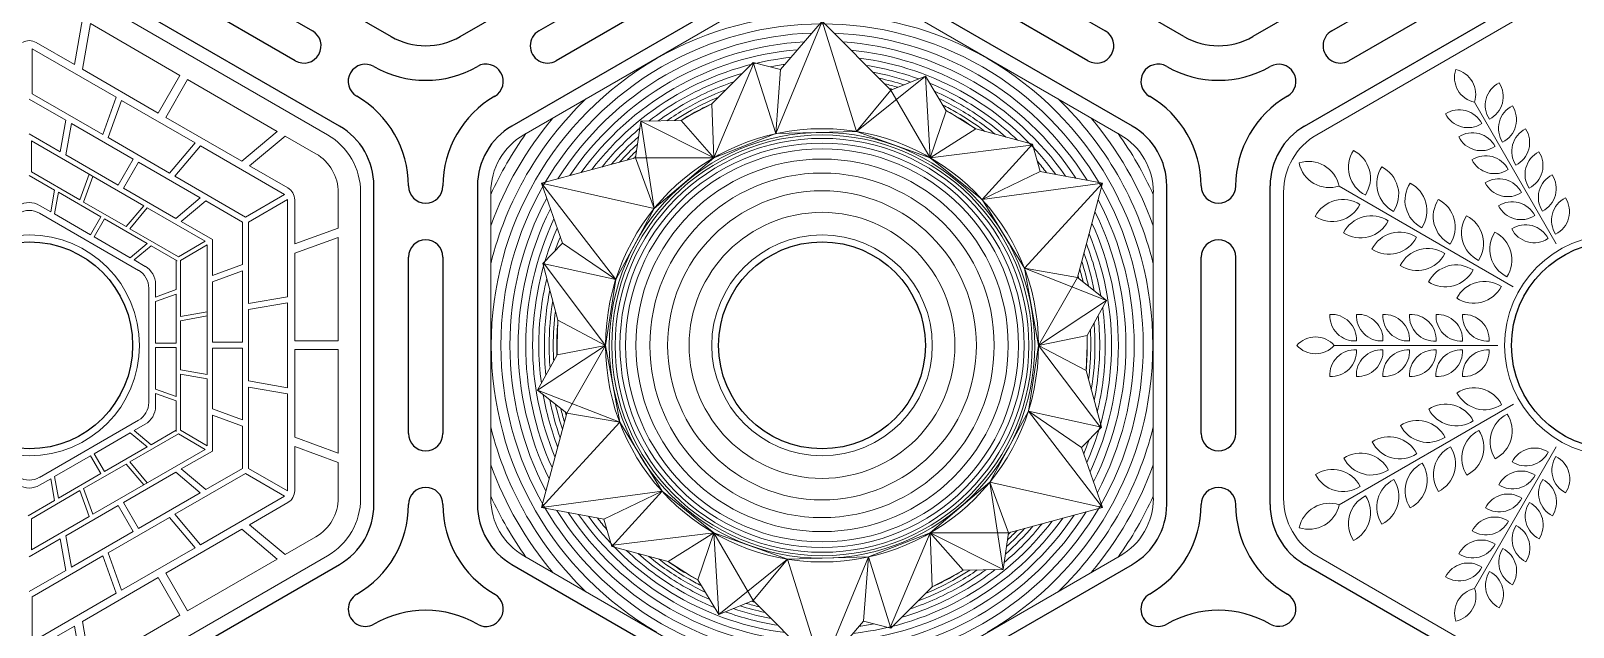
# Model space of a CAD drawing. Header units: millimetres. Extents: x -446 to 255, y -612 to 225.
# Drawn here: x -43 to 124.8, y 44.1 to 108.9 of the extents above; entities that cross this region are included whole.
import ezdxf

# ---------------------------------------------------------------- set-up
doc = ezdxf.new("R2010")
doc.units = ezdxf.units.MM
doc.layers.get('0').update_dxf_attribs({"color": 1, "true_color": 0xff0000})
doc.layers.add('Vector Engrave', color=5, linetype='Continuous', lineweight=0, true_color=0x0000ff)

msp = doc.modelspace()

# ---------------------------------------------------------------- linework, layer by layer
for p, q in [((-33.75, 125.57), (-3.75, 108.25)), ((3.75, 108.25), (33.75, 125.57)), ((82.5, 108.25), (52.5, 125.57)), ((120, 125.57), (90, 108.25)), ((-28.93, 118.46), (-12.32, 108.87)), ((12.32, 108.87), (28.93, 118.46)), ((57.32, 118.46), (73.93, 108.87)), ((98.57, 108.87), (115.18, 118.46)), ((-9.37, 98.51), (-39.38, 115.83)), ((39.38, 115.83), (9.37, 98.51)), ((76.88, 98.51), (46.87, 115.83)), ((95.62, 98.51), (125.62, 115.83)), ((-14.2, 105.63), (-30.8, 115.21)), ((30.8, 115.21), (14.2, 105.63)), ((72.05, 105.63), (55.45, 115.21)), ((117.05, 115.21), (100.45, 105.63)), ((-5.63, 57.37), (-5.63, 92.02)), ((5.63, 92.02), (5.63, 57.37)), ((80.62, 57.37), (80.62, 92.02)), ((91.87, 57.37), (91.87, 92.02)), ((-1.88, 65.11), (-1.88, 84.28)), ((1.88, 84.28), (1.88, 65.11)), ((84.38, 65.11), (84.38, 84.28)), ((88.12, 84.28), (88.12, 65.11)), ((-39.38, 33.56), (-9.37, 50.88)), ((9.37, 50.88), (39.38, 33.56)), ((46.87, 33.56), (76.88, 50.88)), ((125.62, 33.56), (95.62, 50.88))]:
    msp.add_line(p, q)
for centre in [(-43.13, 74.69), (43.12, 74.69), (129.38, 74.69)]:
    msp.add_circle(centre, 11.25)
for centre, radius, start, end in [((-13.26, 107.25), 1.88, 240, 60), ((0, 114.75), 7.5, 240, 300), ((13.26, 107.25), 1.88, 120, 300), ((72.99, 107.25), 1.88, 240, 60), ((86.25, 114.75), 7.5, 240, 300), ((99.51, 107.25), 1.88, 120, 300), ((-6.56, 103.38), 1.87, 60, 240), ((0, 114.75), 11.25, 240, 300), ((6.56, 103.38), 1.88, 300, 120), ((79.69, 103.38), 1.88, 60, 240), ((86.25, 114.75), 11.25, 240, 300), ((92.81, 103.38), 1.87, 300, 120), ((-13.13, 92.02), 11.25, 0, 60), ((13.13, 92.02), 11.25, 120, 180), ((73.12, 92.02), 11.25, 0, 60), ((99.37, 92.02), 11.25, 120, 180), ((-13.13, 92.02), 7.5, 0, 60), ((13.13, 92.02), 7.5, 120, 180), ((73.12, 92.02), 7.5, 0, 60), ((99.37, 92.02), 7.5, 120, 180), ((0, 92.02), 1.88, 180, 0), ((86.25, 92.02), 1.88, 180, 0), ((0, 84.28), 1.88, 0, 180), ((86.25, 84.28), 1.88, 0, 180), ((0, 65.11), 1.88, 180, 0), ((86.25, 65.11), 1.88, 180, 0), ((0, 57.37), 1.88, 0, 180), ((86.25, 57.37), 1.88, 0, 180), ((-13.13, 57.37), 7.5, 300, 0), ((-13.13, 57.37), 11.25, 300, 0), ((13.13, 57.37), 11.25, 180, 240), ((13.13, 57.37), 7.5, 180, 240), ((73.12, 57.37), 7.5, 300, 0), ((73.12, 57.37), 11.25, 300, 0), ((99.37, 57.37), 11.25, 180, 240), ((99.37, 57.37), 7.5, 180, 240), ((-6.56, 46.01), 1.87, 120, 300), ((6.56, 46.01), 1.88, 240, 60), ((79.69, 46.01), 1.88, 120, 300), ((92.81, 46.01), 1.87, 240, 60), ((0, 34.64), 11.25, 60, 120), ((86.25, 34.64), 11.25, 60, 120)]:
    msp.add_arc(centre, radius, start, end)
at = {"layer": 'Vector Engrave'}
for p, q in [((-39.52, 114.23), (-10.69, 97.58)), ((10.69, 97.58), (39.52, 114.23)), ((46.73, 114.23), (75.56, 97.58)), ((125.77, 114.23), (96.94, 97.58)), ((-38.22, 105.21), (-37.35, 110.17)), ((-37.35, 104.71), (-36.48, 109.67)), ((-26.73, 104.04), (-36.48, 109.67)), ((43.12, 109.94), (38.09, 97.7)), ((43.12, 109.94), (38.62, 104.69)), ((43.12, 109.94), (50.62, 102.44)), ((43.12, 109.94), (46.87, 97.94)), ((-38.22, 105.21), (-42.38, 107.61)), ((-33.66, 101.65), (-42.8, 106.93)), ((-42.8, 102.03), (-42.8, 106.93)), ((-29.1, 99.94), (-37.35, 104.71)), ((-29.1, 99.94), (-26.73, 104.04)), ((35.62, 105.44), (31.12, 100.94)), ((35.67, 105.29), (31.35, 95.09)), ((38.62, 104.69), (35.62, 105.44)), ((38.09, 97.7), (35.62, 105.44)), ((38.62, 104.69), (38.09, 97.7)), ((-28.28, 99.47), (-25.91, 103.57)), ((-16.16, 97.94), (-25.91, 103.57)), ((54.38, 103.94), (46.87, 97.94)), ((46.87, 97.94), (50.62, 102.44)), ((50.62, 102.44), (54.38, 103.94)), ((50.62, 102.44), (54.9, 95.09)), ((54.38, 103.94), (56.62, 100.19)), ((54.9, 95.09), (54.38, 103.94)), ((-39.14, 99.16), (-43.13, 101.46)), ((-35.13, 97.6), (-42.8, 102.03)), ((-35.13, 97.6), (-33.66, 101.65)), ((-34.56, 97.27), (-33.09, 101.32)), ((-25.08, 96.7), (-33.09, 101.32)), ((31.12, 100.94), (28.71, 99.67)), ((31.12, 100.94), (31.35, 95.09)), ((114.1, 101.12), (123, 85.73)), ((-39.75, 95.74), (-39.14, 99.16)), ((-20.02, 94.7), (-28.28, 99.47)), ((22.84, 95.06), (23.42, 99.06)), ((23.42, 99.06), (27.79, 99.14)), ((23.42, 99.06), (24.86, 89.57)), ((31.35, 95.09), (23.42, 99.06)), ((27.79, 99.14), (28.71, 99.67)), ((27.79, 99.14), (31.35, 95.09)), ((56.62, 100.19), (54.9, 95.09)), ((56.62, 100.19), (57.54, 99.67)), ((59.86, 98.21), (57.54, 99.67)), ((-39.75, 95.74), (-43.13, 97.69)), ((-39.14, 95.39), (-38.54, 98.82)), ((-31.82, 94.93), (-38.54, 98.82)), ((-20.02, 94.7), (-16.16, 97.94)), ((-19.15, 94.2), (-15.29, 97.44)), ((-11.95, 95.51), (-15.29, 97.44)), ((31.35, 95.09), (38.09, 97.7)), ((38.09, 97.7), (46.87, 97.94)), ((46.87, 97.94), (54.9, 95.09)), ((59.86, 98.21), (54.9, 95.09)), ((66.01, 96.56), (59.86, 98.21)), ((-30.68, 89.87), (-42.9, 96.92)), ((-42.9, 93.54), (-42.9, 96.92)), ((-27.86, 93.4), (-34.56, 97.27)), ((-27.86, 93.4), (-25.08, 96.7)), ((-27.28, 93.07), (-24.51, 96.37)), ((-15.37, 91.09), (-24.51, 96.37)), ((65.89, 96.44), (54.9, 95.09)), ((60.53, 90.56), (66.01, 96.56)), ((66.86, 93.59), (66.01, 96.56)), ((-33.45, 92.11), (-39.14, 95.39)), ((-33.45, 92.11), (-31.82, 94.93)), ((-32.88, 91.78), (-31.25, 94.61)), ((-24.53, 90.73), (-31.25, 94.61)), ((-15, 91.8), (-19.15, 94.2)), ((12.6, 92.32), (22.84, 95.06)), ((22.84, 95.06), (31.35, 95.09)), ((24.86, 89.57), (22.84, 95.06)), ((24.86, 89.57), (31.35, 95.09)), ((54.9, 95.09), (60.53, 90.56)), ((-40.38, 91.57), (-43.13, 93.15)), ((-37.61, 90.49), (-42.9, 93.54)), ((-37.61, 90.49), (-36.6, 93.29)), ((-37.22, 90.26), (-36.2, 93.06)), ((-19.62, 88.64), (-27.28, 93.07)), ((12.6, 92.32), (14.89, 85.8)), ((12.6, 92.32), (24.86, 89.57)), ((12.6, 92.32), (20.68, 81.84)), ((66.86, 93.59), (60.53, 90.56)), ((73.65, 92.32), (60.53, 90.56)), ((73.65, 92.32), (65.14, 83.07)), ((73.65, 92.32), (66.86, 93.59)), ((73.65, 92.32), (70.91, 82.07)), ((-40.79, 89.21), (-40.38, 91.57)), ((-40.38, 88.97), (-39.96, 91.33)), ((-35.33, 88.65), (-39.96, 91.33)), ((-27.19, 88.49), (-32.88, 91.78)), ((-27.19, 88.49), (-24.53, 90.73)), ((-19.62, 88.64), (-15.37, 91.09)), ((-9.51, 87.43), (-9.51, 91.29)), ((-7.09, 91.34), (-7.09, 58.05)), ((7.09, 58.05), (7.09, 91.34)), ((79.16, 91.34), (79.16, 58.05)), ((93.34, 91.34), (93.34, 58.05)), ((99.37, 91.99), (118.33, 81.06)), ((-40.79, 89.21), (-42, 89.9)), ((-31.26, 82.84), (-42, 89.05)), ((-36.45, 86.7), (-40.38, 88.97)), ((-32.59, 87.59), (-37.22, 90.26)), ((-32.59, 87.59), (-30.68, 89.87)), ((-32.2, 87.37), (-30.29, 89.64)), ((-23.99, 86), (-30.29, 89.64)), ((-26.59, 88.14), (-23.93, 90.38)), ((-19.94, 88.08), (-23.93, 90.38)), ((-19.29, 88.08), (-15.05, 90.53)), ((-15.05, 79.98), (-15.05, 90.53)), ((-14.25, 85.71), (-14.25, 90.5)), ((20.68, 81.84), (24.86, 89.57)), ((60.53, 90.56), (65.14, 83.07)), ((-36.45, 86.7), (-35.33, 88.65)), ((-36.06, 86.48), (-34.94, 88.43)), ((-30.3, 85.75), (-34.94, 88.43)), ((-26.91, 84.31), (-32.2, 87.37)), ((-23.21, 86.19), (-26.59, 88.14)), ((-19.94, 83.48), (-19.94, 88.08)), ((-19.29, 79.23), (-19.29, 88.08)), ((-14.25, 85.71), (-9.51, 87.43)), ((-32.14, 84.21), (-36.06, 86.48)), ((-32.14, 84.21), (-30.3, 85.75)), ((-26.91, 84.31), (-23.99, 86)), ((-26.69, 83.92), (-23.76, 85.61)), ((-23.76, 71.51), (-23.76, 85.61)), ((-23.21, 82.29), (-23.21, 86.19)), ((-14.25, 84.7), (-9.51, 86.43)), ((-9.51, 75.17), (-9.51, 86.43)), ((14.89, 85.8), (12.74, 83.57)), ((14.89, 85.8), (20.68, 81.84)), ((-31.72, 83.97), (-29.88, 85.51)), ((-30.52, 83.27), (-31.72, 83.97)), ((-27.03, 83.86), (-29.88, 85.51)), ((-27.14, 80.75), (-27.14, 83.92)), ((-26.69, 77.82), (-26.69, 83.92)), ((-14.25, 75.17), (-14.25, 84.7)), ((-23.21, 82.29), (-19.94, 83.48)), ((-23.21, 81.6), (-19.94, 82.78)), ((-19.94, 75.02), (-19.94, 82.78)), ((12.74, 83.57), (14.39, 77.43)), ((20.68, 81.84), (12.74, 83.57)), ((12.9, 83.54), (19.57, 74.69)), ((65.14, 83.07), (70.91, 82.07)), ((74.08, 79.58), (65.14, 83.07)), ((65.14, 83.07), (66.68, 74.69)), ((-30.13, 68.49), (-30.13, 80.9)), ((-29.39, 79.93), (-29.39, 81.33)), ((-29.39, 79.93), (-27.14, 80.75)), ((-23.21, 75.02), (-23.21, 81.6)), ((19.57, 74.69), (20.68, 81.84)), ((70.91, 82.07), (66.68, 74.69)), ((70.91, 82.07), (74.08, 79.58)), ((118.33, 81.06), (118.33, 81.06)), ((-29.39, 79.45), (-27.14, 80.27)), ((-29.39, 74.92), (-29.39, 79.45)), ((-27.14, 74.92), (-27.14, 80.27)), ((-19.29, 79.23), (-15.05, 79.98)), ((-19.29, 78.57), (-15.05, 79.31)), ((-15.05, 70.07), (-15.05, 79.31)), ((66.68, 74.69), (74.08, 79.58)), ((74.08, 79.58), (71.96, 75.75)), ((-26.69, 77.82), (-23.76, 78.34)), ((-26.69, 77.36), (-23.76, 77.88)), ((-26.69, 72.02), (-26.69, 77.36)), ((-19.29, 70.82), (-19.29, 78.57)), ((14.39, 77.43), (14.29, 74.69)), ((14.39, 77.43), (19.57, 74.69)), ((71.96, 75.75), (66.68, 74.69)), ((71.96, 75.75), (71.96, 74.69)), ((-29.39, 74.92), (-27.14, 74.92)), ((-29.39, 69.94), (-29.39, 74.47)), ((-29.39, 74.47), (-27.14, 74.47)), ((-27.14, 69.12), (-27.14, 74.47)), ((-23.21, 75.02), (-19.94, 75.02)), ((-23.21, 67.79), (-23.21, 74.37)), ((-23.21, 74.37), (-19.94, 74.37)), ((-19.94, 66.6), (-19.94, 74.37)), ((-14.25, 75.17), (-9.51, 75.17)), ((-14.25, 64.69), (-14.25, 74.22)), ((-14.25, 74.22), (-9.51, 74.22)), ((-9.51, 62.96), (-9.51, 74.22)), ((19.57, 74.69), (12.17, 69.81)), ((14.29, 73.64), (14.29, 74.69)), ((14.29, 73.64), (19.57, 74.69)), ((15.34, 67.31), (19.57, 74.69)), ((21.11, 66.32), (19.57, 74.69)), ((66.68, 74.69), (65.57, 67.55)), ((71.86, 71.96), (66.68, 74.69)), ((73.35, 65.85), (66.68, 74.69)), ((71.86, 71.96), (71.96, 74.69)), ((98.85, 74.68), (116.63, 74.69)), ((12.17, 69.81), (14.29, 73.64)), ((-26.69, 72.02), (-23.76, 71.51)), ((-26.69, 65.46), (-26.69, 71.57)), ((-26.69, 71.57), (-23.76, 71.05)), ((-23.76, 63.77), (-23.76, 71.05)), ((-19.29, 70.82), (-15.05, 70.07)), ((73.51, 65.81), (71.86, 71.96)), ((-29.39, 69.94), (-27.14, 69.12)), ((-29.39, 68.06), (-29.39, 69.46)), ((-29.39, 69.46), (-27.14, 68.64)), ((-19.29, 61.31), (-19.29, 70.16)), ((-19.29, 70.16), (-15.05, 69.41)), ((-15.05, 58.86), (-15.05, 69.41)), ((15.34, 67.31), (12.17, 69.81)), ((12.17, 69.81), (21.11, 66.32)), ((-27.14, 65.33), (-27.14, 68.64)), ((-23.21, 67.79), (-19.94, 66.6)), ((12.6, 57.07), (15.34, 67.31)), ((21.11, 66.32), (15.34, 67.31)), ((65.57, 67.55), (61.39, 59.82)), ((73.65, 57.07), (65.57, 67.55)), ((65.57, 67.55), (73.51, 65.81)), ((71.36, 63.59), (65.57, 67.55)), ((99.39, 57.36), (118.34, 68.31)), ((118.34, 68.31), (118.34, 68.31)), ((-42, 60.34), (-31.26, 66.55)), ((-31.72, 65.42), (-30.52, 66.12)), ((-29.88, 63.88), (-27.14, 65.46)), ((-26.69, 65.46), (-23.76, 63.77)), ((-23.21, 63.2), (-23.21, 67.1)), ((-23.21, 67.1), (-19.94, 65.91)), ((-19.94, 61.31), (-19.94, 65.91)), ((12.6, 57.07), (21.11, 66.32)), ((25.72, 58.83), (21.11, 66.32)), ((71.36, 63.59), (73.51, 65.81)), ((-36.06, 62.91), (-32.14, 65.18)), ((-32.2, 62.02), (-26.91, 65.07)), ((-32.14, 65.18), (-30.3, 63.64)), ((-31.72, 65.42), (-29.88, 63.88)), ((-26.91, 65.07), (-23.99, 63.38)), ((-14.25, 64.69), (-9.51, 62.96)), ((-40.38, 60.42), (-36.45, 62.69)), ((-36.45, 62.69), (-35.33, 60.74)), ((-36.2, 56.33), (-23.99, 63.38)), ((-36.06, 62.91), (-34.94, 60.96)), ((-34.94, 60.96), (-30.3, 63.64)), ((-26.59, 61.25), (-23.21, 63.2)), ((-14.25, 58.89), (-14.25, 63.68)), ((-14.25, 63.68), (-9.51, 61.96)), ((73.65, 57.07), (71.36, 63.59)), ((114.12, 48.26), (123, 63.65)), ((123, 63.65), (123, 63.65)), ((-40.38, 60.42), (-39.96, 58.06)), ((-39.96, 58.06), (-35.33, 60.74)), ((-37.22, 59.12), (-32.59, 61.79)), ((-32.88, 57.61), (-27.19, 60.9)), ((-32.59, 61.79), (-30.68, 59.52)), ((-32.2, 62.02), (-30.29, 59.75)), ((-27.28, 56.32), (-19.62, 60.75)), ((-27.19, 60.9), (-24.53, 58.66)), ((-26.59, 61.25), (-23.93, 59.01)), ((-23.93, 59.01), (-19.94, 61.31)), ((-19.62, 60.75), (-15.37, 58.3)), ((-19.29, 61.31), (-15.05, 58.86)), ((-9.51, 58.1), (-9.51, 61.96)), ((-42.9, 55.84), (-37.61, 58.9)), ((-42, 59.48), (-40.79, 60.18)), ((-40.79, 60.18), (-40.38, 57.82)), ((-37.61, 58.9), (-36.6, 56.1)), ((-37.22, 59.12), (-36.2, 56.33)), ((12.6, 57.07), (25.72, 58.83)), ((19.39, 55.8), (25.72, 58.83)), ((25.72, 58.83), (20.24, 52.82)), ((31.35, 54.3), (25.72, 58.83)), ((61.39, 59.82), (54.9, 54.3)), ((73.65, 57.07), (61.39, 59.82)), ((61.39, 59.82), (63.41, 54.32)), ((62.83, 50.33), (61.39, 59.82)), ((-43.24, 56.17), (-40.38, 57.82)), ((-39.14, 54), (-33.45, 57.28)), ((-33.45, 57.28), (-31.82, 54.46)), ((-32.88, 57.61), (-31.25, 54.78)), ((-31.25, 54.78), (-24.53, 58.66)), ((-24.51, 53.02), (-15.37, 58.3)), ((-19.15, 55.19), (-15, 57.59)), ((12.6, 57.07), (19.39, 55.8)), ((73.65, 57.07), (63.41, 54.32)), ((-42.9, 52.46), (-36.6, 56.1)), ((-42.9, 55.84), (-42.9, 52.46)), ((-34.56, 52.12), (-27.86, 55.99)), ((-27.86, 55.99), (-25.08, 52.69)), ((-27.28, 56.32), (-24.51, 53.02)), ((19.39, 55.8), (20.24, 52.82)), ((-39.14, 54), (-38.54, 50.57)), ((-38.54, 50.57), (-31.82, 54.46)), ((-28.28, 49.92), (-20.02, 54.69)), ((-20.02, 54.69), (-16.16, 51.45)), ((-19.15, 55.19), (-15.29, 51.95)), ((-15.29, 51.95), (-11.95, 53.88)), ((20.36, 52.95), (31.35, 54.3)), ((26.39, 51.18), (31.35, 54.3)), ((29.62, 49.19), (31.35, 54.3)), ((35.62, 46.94), (31.35, 54.3)), ((39.38, 51.44), (31.35, 54.3)), ((31.35, 54.3), (31.88, 45.44)), ((54.9, 54.3), (48.16, 51.69)), ((50.58, 44.1), (54.9, 54.3)), ((63.41, 54.32), (54.9, 54.3)), ((54.9, 54.3), (62.83, 50.33)), ((55.12, 48.44), (54.9, 54.3)), ((58.46, 50.25), (54.9, 54.3)), ((63.41, 54.32), (62.83, 50.33)), ((-43.13, 51.7), (-39.75, 53.65)), ((-39.75, 53.65), (-39.14, 50.23)), ((-34.56, 52.12), (-33.09, 48.07)), ((-33.09, 48.07), (-25.08, 52.69)), ((20.24, 52.82), (26.39, 51.18)), ((-42.8, 47.36), (-35.13, 51.79)), ((-10.69, 51.81), (-39.52, 35.16)), ((-35.13, 51.79), (-33.66, 47.74)), ((-25.91, 45.82), (-16.16, 51.45)), ((39.52, 35.16), (10.69, 51.81)), ((26.39, 51.18), (28.71, 49.72)), ((31.88, 45.44), (39.38, 51.44)), ((39.38, 51.44), (35.62, 46.94)), ((48.16, 51.69), (39.38, 51.44)), ((43.12, 39.44), (39.38, 51.44)), ((43.12, 39.44), (48.16, 51.69)), ((75.56, 51.81), (46.73, 35.16)), ((47.62, 44.69), (48.16, 51.69)), ((48.16, 51.69), (50.62, 43.94)), ((96.94, 51.81), (125.77, 35.16)), ((-43.13, 47.93), (-39.14, 50.23)), ((-37.35, 44.68), (-29.1, 49.45)), ((-29.1, 49.45), (-26.73, 45.35)), ((-28.28, 49.92), (-25.91, 45.82)), ((29.62, 49.19), (28.71, 49.72)), ((31.88, 45.44), (29.62, 49.19)), ((55.12, 48.44), (57.54, 49.72)), ((58.46, 50.25), (57.54, 49.72)), ((62.83, 50.33), (58.46, 50.25)), ((-42.8, 42.46), (-33.66, 47.74)), ((-42.8, 47.36), (-42.8, 42.46)), ((50.62, 43.94), (55.12, 48.44)), ((-36.48, 39.72), (-26.73, 45.35)), ((35.62, 46.94), (31.88, 45.44)), ((43.12, 39.44), (35.62, 46.94)), ((-42.38, 41.78), (-38.22, 44.18)), ((-38.22, 44.18), (-37.35, 39.22)), ((-37.35, 44.68), (-36.48, 39.72)), ((43.12, 39.44), (47.62, 44.69)), ((47.62, 44.69), (50.62, 43.94))]:
    msp.add_line(p, q, dxfattribs=at)
for centre, radius in [((43.12, 74.69), 23.55), ((43.12, 74.69), 23.14), ((43.12, 74.69), 22.87), ((43.12, 74.69), 22.5), ((43.12, 74.69), 21.98), ((43.12, 74.69), 21.37), ((43.12, 74.69), 20.25), ((43.12, 74.69), 18.73), ((43.12, 74.69), 16.8), ((43.12, 74.69), 14.46), ((-43.13, 74.69), 12), ((43.12, 74.69), 12), ((129.38, 74.69), 12)]:
    msp.add_circle(centre, radius, dxfattribs=at)
for centre, radius, start, end in [((43.12, 74.69), 35.99, 60, 120), ((43.12, 74.69), 34.94, 60, 120), ((-43.13, 106.31), 1.5, 60, 120), ((43.12, 74.69), 33.96, 91.8883, 120), ((43.12, 74.69), 33.06, 93.3338, 120), ((43.12, 74.69), 33.96, 60, 87.7852), ((43.12, 74.69), 33.06, 60, 86.0721), ((43.12, 74.69), 35.99, 120, 180), ((43.12, 74.69), 32.24, 94.7639, 120), ((43.12, 74.69), 31.49, 96.1635, 120), ((43.12, 74.69), 32.24, 60, 84.36), ((43.12, 74.69), 31.49, 60, 82.6654), ((43.12, 74.69), 35.99, 0, 60), ((43.12, 74.69), 34.94, 120, 180), ((43.12, 74.69), 33.96, 120, 147.7852), ((43.12, 74.69), 30.81, 106.3755, 120), ((43.12, 74.69), 30.81, 97.5156, 100.5783), ((43.12, 74.69), 30.81, 70.0281, 81.0082), ((43.12, 74.69), 30.21, 71.3183, 79.4117), ((43.12, 74.69), 33.96, 31.8883, 60), ((43.12, 74.69), 34.94, 0, 60), ((114.67, 103.8), 2.74, 161.7782, 258.1575), ((111.5, 101.98), 2.74, 341.7782, 78.1575), ((43.12, 74.69), 33.06, 120, 146.0721), ((43.12, 74.69), 32.24, 120, 144.36), ((43.12, 74.69), 30.21, 108.5355, 120), ((43.12, 74.69), 29.69, 110.6497, 120), ((43.12, 74.69), 29.69, 72.5202, 77.9035), ((43.12, 74.69), 29.24, 73.6111, 76.5144), ((43.12, 74.69), 28.86, 74.5676, 75.2784), ((43.12, 74.69), 30.81, 60, 67.6923), ((43.12, 74.69), 32.24, 34.7639, 60), ((43.12, 74.69), 33.06, 33.3338, 60), ((118.02, 100.78), 2.74, 116.7782, 213.1575), ((114.49, 101.72), 2.74, 296.7782, 33.1575), ((43.12, 74.69), 37.11, 133.8118, 166.1882), ((43.12, 74.69), 31.49, 120, 142.6654), ((43.12, 74.69), 30.81, 120, 127.6923), ((43.12, 74.69), 30.21, 120, 126.1389), ((43.12, 74.69), 29.24, 112.6779, 120), ((43.12, 74.69), 28.86, 114.5672, 120), ((43.12, 74.69), 30.21, 60, 66.1389), ((43.12, 74.69), 29.69, 60, 64.6746), ((43.12, 74.69), 29.24, 60, 63.329), ((43.12, 74.69), 30.21, 48.5355, 60), ((43.12, 74.69), 30.81, 46.3755, 60), ((43.12, 74.69), 31.49, 36.1635, 60), ((43.12, 74.69), 37.11, 13.8118, 46.1882), ((119.46, 98.28), 2.74, 116.7782, 213.1575), ((115.93, 99.22), 2.74, 296.7782, 33.1575), ((43.12, 74.69), 38.31, 139.8357, 160.1643), ((43.12, 74.69), 29.69, 120, 124.6746), ((43.12, 74.69), 29.24, 120, 123.329), ((43.12, 74.69), 28.86, 120, 122.1347), ((43.12, 74.69), 28.86, 60, 62.1347), ((43.12, 74.69), 28.86, 54.5672, 60), ((43.12, 74.69), 29.24, 52.6779, 60), ((43.12, 74.69), 29.69, 50.6497, 60), ((43.12, 74.69), 38.31, 19.8357, 40.1643), ((112.44, 97.56), 2.74, 26.7782, 123.1575), ((113.39, 101.09), 2.74, 206.7782, 303.1575), ((-14.29, 91.34), 7.21, 0, 60), ((43.12, 74.69), 39.59, 144.443, 155.557), ((14.29, 91.34), 7.21, 120, 180), ((43.12, 74.69), 30.81, 130.0281, 141.0082), ((43.12, 74.69), 30.21, 131.3183, 139.4117), ((43.12, 74.69), 39.59, 24.443, 35.557), ((71.96, 91.34), 7.21, 0, 60), ((100.54, 91.34), 7.21, 120, 180), ((113.89, 95.06), 2.74, 26.7782, 123.1575), ((114.83, 98.59), 2.74, 206.7782, 303.1575), ((120.9, 95.77), 2.74, 116.7782, 213.1575), ((117.37, 96.72), 2.74, 296.7782, 33.1575), ((43.12, 74.69), 29.69, 132.5202, 137.9035), ((43.12, 74.69), 29.24, 133.6111, 136.5144), ((103.75, 94.04), 3.37, 146.7913, 243.1707), ((99.41, 92.87), 3.37, 326.7913, 63.1707), ((122.34, 93.27), 2.74, 116.7782, 213.1575), ((118.82, 94.22), 2.74, 296.7782, 33.1575), ((-14.39, 91.29), 4.88, 0, 60), ((43.12, 74.69), 28.86, 134.5676, 135.2784), ((43.12, 74.69), 30.81, 37.5156, 40.5783), ((96.07, 91.31), 3.37, 11.7913, 108.1707), ((98.32, 95.2), 3.37, 191.7913, 288.1707), ((106.83, 92.26), 3.37, 146.7913, 243.1707), ((102.49, 91.09), 3.37, 326.7913, 63.1707), ((115.33, 92.56), 2.74, 26.7782, 123.1575), ((116.28, 96.09), 2.74, 206.7782, 303.1575), ((109.91, 90.48), 3.37, 146.7913, 243.1707), ((105.57, 89.32), 3.37, 326.7913, 63.1707), ((116.77, 90.06), 2.74, 26.7782, 123.1575), ((117.72, 93.59), 2.74, 206.7782, 303.1575), ((123.79, 90.77), 2.74, 116.7782, 213.1575), ((120.26, 91.72), 2.74, 296.7782, 33.1575), ((-15.75, 90.5), 1.5, 0, 60), ((43.12, 74.69), 33.96, 151.8883, 180), ((125.23, 88.27), 2.74, 116.7782, 213.1575), ((121.7, 89.22), 2.74, 296.7782, 33.1575), ((-43.13, 87.96), 2.25, 60, 120), ((-43.13, 87.1), 2.25, 60, 120), ((43.12, 74.69), 33.06, 153.3338, 180), ((43.12, 74.69), 33.06, 0, 26.0721), ((43.12, 74.69), 33.96, 0, 27.7852), ((99.79, 87.18), 3.37, 56.7913, 153.1707), ((98.63, 91.52), 3.37, 236.7913, 333.1707), ((112.99, 88.7), 3.37, 146.7913, 243.1707), ((108.65, 87.54), 3.37, 326.7913, 63.1707), ((118.21, 87.56), 2.74, 26.7782, 123.1575), ((119.16, 91.09), 2.74, 206.7782, 303.1575), ((43.12, 74.69), 32.24, 154.7639, 180), ((43.12, 74.69), 31.49, 156.1635, 180), ((43.12, 74.69), 32.24, 0, 24.36), ((102.87, 85.4), 3.37, 56.7913, 153.1707), ((101.71, 89.74), 3.37, 236.7913, 333.1707), ((116.07, 86.92), 3.37, 146.7913, 243.1707), ((111.72, 85.76), 3.37, 326.7913, 63.1707), ((119.66, 85.06), 2.74, 26.7782, 123.1575), ((120.6, 88.58), 2.74, 206.7782, 303.1575), ((43.12, 74.69), 30.81, 157.5156, 160.5783), ((43.12, 74.69), 30.81, 10.0281, 21.0082), ((43.12, 74.69), 31.49, 0, 22.6654), ((105.95, 83.62), 3.37, 56.7913, 153.1707), ((104.79, 87.96), 3.37, 236.7913, 333.1707), ((119.15, 85.14), 3.37, 146.7913, 243.1707), ((114.8, 83.98), 3.37, 326.7913, 63.1707), ((43.12, 74.69), 30.21, 11.3183, 19.4117), ((109.03, 81.84), 3.37, 56.7913, 153.1707), ((107.87, 86.19), 3.37, 236.7913, 333.1707), ((-32.38, 80.9), 2.25, 0, 60), ((-31.64, 81.33), 2.25, 0, 60), ((43.12, 74.69), 28.86, 14.5676, 15.2784), ((43.12, 74.69), 29.24, 13.6111, 16.5144), ((43.12, 74.69), 29.69, 12.5202, 17.9035), ((112.11, 80.06), 3.37, 56.7913, 153.1707), ((110.94, 84.41), 3.37, 236.7913, 333.1707), ((43.12, 74.69), 30.81, 166.3755, 180), ((43.12, 74.69), 30.21, 168.5355, 180), ((115.18, 78.28), 3.37, 56.7913, 153.1707), ((114.02, 82.63), 3.37, 236.7913, 333.1707), ((43.12, 74.69), 29.69, 170.6497, 180), ((43.12, 74.69), 29.24, 172.6779, 180), ((43.12, 74.69), 28.86, 174.5672, 180), ((43.12, 74.69), 30.21, 0, 6.1389), ((43.12, 74.69), 30.81, 0, 7.6923), ((98.52, 75.32), 2.74, 356.7782, 93.1575), ((101.11, 77.9), 2.74, 176.7782, 273.1575), ((101.41, 75.32), 2.74, 356.7782, 93.1575), ((104, 77.9), 2.74, 176.7782, 273.1575), ((106.88, 77.9), 2.74, 176.7782, 273.1575), ((104.3, 75.31), 2.74, 356.7782, 93.1575), ((109.77, 77.89), 2.74, 176.7782, 273.1575), ((107.19, 75.31), 2.74, 356.7782, 93.1575), ((110.07, 75.31), 2.74, 356.7782, 93.1575), ((112.66, 77.89), 2.74, 176.7782, 273.1575), ((112.96, 75.31), 2.74, 356.7782, 93.1575), ((115.54, 77.89), 2.74, 176.7782, 273.1575), ((43.12, 74.69), 28.86, 0, 2.1347), ((43.12, 74.69), 29.24, 0, 3.329), ((43.12, 74.69), 29.69, 0, 4.6746), ((96.81, 72.86), 2.74, 41.7782, 138.1575), ((43.12, 74.69), 35.99, 180, 240), ((43.12, 74.69), 34.94, 180, 240), ((43.12, 74.69), 33.96, 180, 207.7852), ((43.12, 74.69), 33.06, 180, 206.0721), ((43.12, 74.69), 32.24, 180, 204.36), ((43.12, 74.69), 31.49, 180, 202.6654), ((43.12, 74.69), 30.81, 180, 187.6923), ((43.12, 74.69), 30.21, 180, 186.1389), ((43.12, 74.69), 29.69, 180, 184.6746), ((43.12, 74.69), 29.24, 180, 183.329), ((43.12, 74.69), 28.86, 180, 182.1347), ((43.12, 74.69), 34.94, 300, 0), ((43.12, 74.69), 35.99, 300, 0), ((43.12, 74.69), 28.86, 354.5672, 0), ((43.12, 74.69), 31.49, 336.1635, 0), ((43.12, 74.69), 29.24, 352.6779, 0), ((43.12, 74.69), 32.24, 334.7639, 0), ((43.12, 74.69), 29.69, 350.6497, 0), ((43.12, 74.69), 33.06, 333.3338, 0), ((43.12, 74.69), 30.21, 348.5355, 0), ((43.12, 74.69), 30.81, 346.3755, 0), ((43.12, 74.69), 33.96, 331.8883, 0), ((96.81, 76.51), 2.74, 221.7782, 318.1575), ((101.1, 71.47), 2.74, 86.7782, 183.1575), ((98.52, 74.05), 2.74, 266.7782, 3.1575), ((103.99, 71.47), 2.74, 86.7782, 183.1575), ((101.41, 74.05), 2.74, 266.7782, 3.1575), ((104.3, 74.05), 2.74, 266.7782, 3.1575), ((106.88, 71.46), 2.74, 86.7782, 183.1575), ((107.19, 74.05), 2.74, 266.7782, 3.1575), ((109.77, 71.46), 2.74, 86.7782, 183.1575), ((112.65, 71.46), 2.74, 86.7782, 183.1575), ((110.07, 74.04), 2.74, 266.7782, 3.1575), ((115.54, 71.46), 2.74, 86.7782, 183.1575), ((112.96, 74.04), 2.74, 266.7782, 3.1575), ((43.12, 74.69), 30.81, 190.0281, 201.0082), ((114.05, 66.72), 3.37, 26.7847, 123.1641), ((115.21, 71.06), 3.37, 206.7847, 303.1641), ((-32.38, 68.49), 2.25, 300, 0), ((-31.64, 68.06), 2.25, 300, 0), ((43.12, 74.69), 30.21, 191.3183, 199.4117), ((43.12, 74.69), 29.69, 192.5202, 197.9035), ((43.12, 74.69), 29.24, 193.6111, 196.5144), ((43.12, 74.69), 28.86, 194.5676, 195.2784), ((110.97, 64.94), 3.37, 26.7847, 123.1641), ((112.13, 69.29), 3.37, 206.7847, 303.1641), ((119.17, 64.2), 3.37, 116.7847, 213.1641), ((114.83, 65.37), 3.37, 296.7847, 33.1641), ((43.12, 74.69), 37.11, 193.8118, 226.1882), ((43.12, 74.69), 37.11, 313.8118, 346.1882), ((107.89, 63.17), 3.37, 26.7847, 123.1641), ((109.05, 67.51), 3.37, 206.7847, 303.1641), ((43.12, 74.69), 30.81, 337.5156, 340.5783), ((104.81, 61.39), 3.37, 26.7847, 123.1641), ((105.97, 65.73), 3.37, 206.7847, 303.1641), ((116.09, 62.42), 3.37, 116.7847, 213.1641), ((111.75, 63.59), 3.37, 296.7847, 33.1641), ((101.73, 59.61), 3.37, 26.7847, 123.1641), ((102.89, 63.96), 3.37, 206.7847, 303.1641), ((113.01, 60.65), 3.37, 116.7847, 213.1641), ((108.67, 61.81), 3.37, 296.7847, 33.1641), ((120.64, 60.79), 2.74, 56.7782, 153.1575), ((119.69, 64.32), 2.74, 236.7782, 333.1575), ((125.26, 61.1), 2.74, 146.7782, 243.1575), ((121.73, 60.15), 2.74, 326.7782, 63.1575), ((43.12, 74.69), 38.31, 199.8357, 220.1643), ((43.12, 74.69), 38.31, 319.8357, 340.1643), ((98.65, 57.84), 3.37, 26.7847, 123.1641), ((99.81, 62.18), 3.37, 206.7847, 303.1641), ((109.93, 58.87), 3.37, 116.7847, 213.1641), ((105.59, 60.04), 3.37, 296.7847, 33.1641), ((119.19, 58.29), 2.74, 56.7782, 153.1575), ((118.25, 61.82), 2.74, 236.7782, 333.1575), ((-43.13, 62.29), 2.25, 240, 300), ((-43.13, 61.43), 2.25, 240, 300), ((-15.75, 58.89), 1.5, 300, 0), ((106.85, 57.1), 3.37, 116.7847, 213.1641), ((102.51, 58.26), 3.37, 296.7847, 33.1641), ((123.82, 58.6), 2.74, 146.7782, 243.1575), ((120.29, 57.65), 2.74, 326.7782, 63.1575), ((-14.39, 58.1), 4.88, 300, 0), ((-14.29, 58.05), 7.21, 300, 0), ((43.12, 74.69), 39.59, 204.443, 215.557), ((14.29, 58.05), 7.21, 180, 240), ((43.12, 74.69), 39.59, 324.443, 335.557), ((71.96, 58.05), 7.21, 300, 0), ((100.54, 58.05), 7.21, 180, 240), ((98.33, 54.16), 3.37, 71.7847, 168.1641), ((96.09, 58.06), 3.37, 251.7847, 348.1641), ((103.77, 55.32), 3.37, 116.7847, 213.1641), ((99.43, 56.49), 3.37, 296.7847, 33.1641), ((117.74, 55.79), 2.74, 56.7782, 153.1575), ((116.8, 59.32), 2.74, 236.7782, 333.1575), ((122.37, 56.1), 2.74, 146.7782, 243.1575), ((118.84, 55.15), 2.74, 326.7782, 63.1575), ((43.12, 74.69), 33.96, 211.8883, 240), ((43.12, 74.69), 33.06, 213.3338, 240), ((43.12, 74.69), 32.24, 214.7639, 240), ((43.12, 74.69), 31.49, 216.1635, 240), ((43.12, 74.69), 30.81, 217.5156, 220.5783), ((43.12, 74.69), 31.49, 300, 322.6654), ((43.12, 74.69), 32.24, 300, 324.36), ((43.12, 74.69), 33.06, 300, 326.0721), ((43.12, 74.69), 33.96, 300, 327.7852), ((116.3, 53.29), 2.74, 56.7782, 153.1575), ((115.36, 56.82), 2.74, 236.7782, 333.1575), ((43.12, 74.69), 30.81, 310.0281, 321.0082), ((43.12, 74.69), 30.21, 311.3183, 319.4117), ((43.12, 74.69), 29.69, 312.5202, 317.9035), ((43.12, 74.69), 29.24, 313.6111, 316.5144), ((43.12, 74.69), 28.86, 314.5676, 315.2784), ((120.93, 53.6), 2.74, 146.7782, 243.1575), ((117.4, 52.65), 2.74, 326.7782, 63.1575), ((43.12, 74.69), 30.81, 226.3755, 240), ((43.12, 74.69), 30.21, 228.5355, 240), ((114.85, 50.79), 2.74, 56.7782, 153.1575), ((113.91, 54.32), 2.74, 236.7782, 333.1575), ((119.48, 51.1), 2.74, 146.7782, 243.1575), ((115.95, 50.15), 2.74, 326.7782, 63.1575), ((43.12, 74.69), 29.69, 230.6497, 240), ((43.12, 74.69), 29.24, 232.6779, 240), ((43.12, 74.69), 28.86, 234.5672, 240), ((113.41, 48.29), 2.74, 56.7782, 153.1575), ((112.47, 51.82), 2.74, 236.7782, 333.1575), ((43.12, 74.69), 29.69, 240, 244.6746), ((43.12, 74.69), 29.24, 240, 243.329), ((43.12, 74.69), 28.86, 240, 242.1347), ((43.12, 74.69), 29.69, 290.6497, 300), ((43.12, 74.69), 29.24, 292.6779, 300), ((43.12, 74.69), 28.86, 294.5672, 300), ((43.12, 74.69), 28.86, 300, 302.1347), ((43.12, 74.69), 29.24, 300, 303.329), ((43.12, 74.69), 29.69, 300, 304.6746), ((43.12, 74.69), 30.21, 300, 306.1389), ((43.12, 74.69), 30.81, 300, 307.6923), ((118.04, 48.6), 2.74, 146.7782, 243.1575), ((114.51, 47.65), 2.74, 326.7782, 63.1575), ((43.12, 74.69), 31.49, 240, 262.6654), ((43.12, 74.69), 30.81, 240, 247.6923), ((43.12, 74.69), 30.21, 240, 246.1389), ((43.12, 74.69), 31.49, 276.1635, 300), ((43.12, 74.69), 30.81, 286.3755, 300), ((43.12, 74.69), 30.21, 288.5355, 300), ((114.68, 45.57), 2.74, 101.7782, 198.1575), ((111.52, 47.4), 2.74, 281.7782, 18.1575), ((43.12, 74.69), 33.06, 240, 266.0721), ((43.12, 74.69), 32.24, 240, 264.36), ((43.12, 74.69), 30.81, 250.0281, 261.0082), ((43.12, 74.69), 30.21, 251.3183, 259.4117), ((43.12, 74.69), 29.69, 252.5202, 257.9035), ((43.12, 74.69), 29.24, 253.6111, 256.5144), ((43.12, 74.69), 28.86, 254.5676, 255.2784), ((43.12, 74.69), 33.06, 273.3338, 300), ((43.12, 74.69), 32.24, 274.7639, 300), ((43.12, 74.69), 34.94, 240, 300), ((43.12, 74.69), 33.96, 240, 267.7852), ((43.12, 74.69), 33.96, 271.8883, 300), ((43.12, 74.69), 30.81, 277.5156, 280.5783)]:
    msp.add_arc(centre, radius, start, end, dxfattribs=at)

doc.saveas('drawing.dxf')
